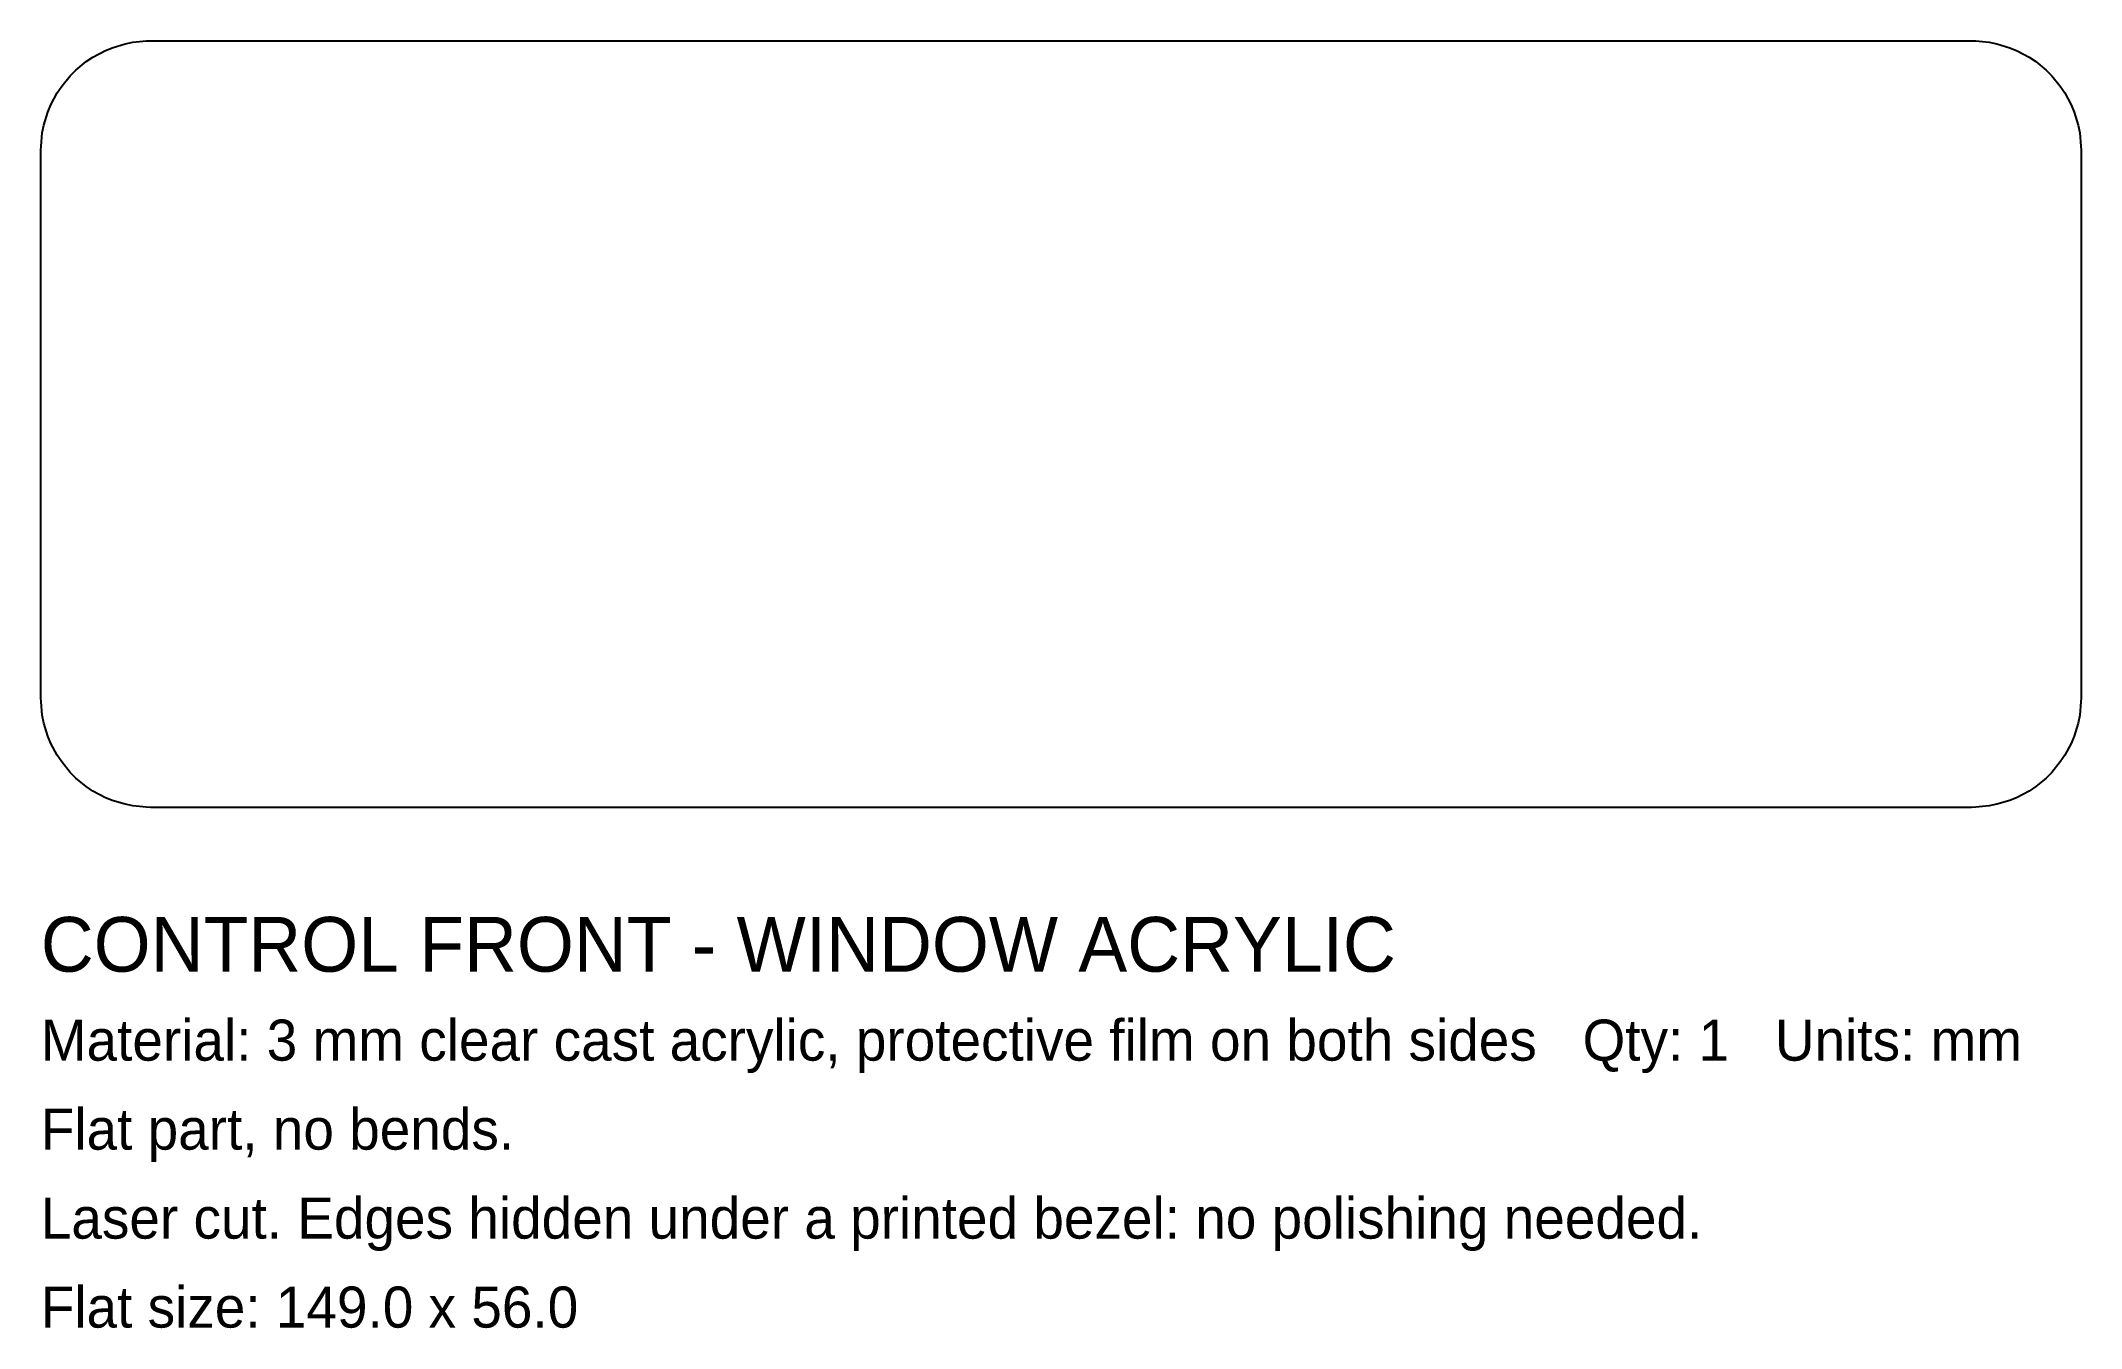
# Model space of a CAD drawing. Header units: millimetres. Extents: x 50 to 200, y -20 to 74.
import ezdxf

# ---------------------------------------------------------------- set-up
doc = ezdxf.new("R2010")
doc.units = ezdxf.units.MM
doc.layers.add('Title', color=7, linetype='CONTINUOUS')
doc.layers.add('Visible', color=7, linetype='CONTINUOUS')

msp = doc.modelspace()

# ---------------------------------------------------------------- linework, layer by layer
at = {"layer": 'Visible'}
for p, q in [((58.2059, 74.4856), (58.5, 74.5)), ((58.5, 74.5), (191.5, 74.5)), ((191.5, 74.5), (191.7941, 74.4856)), ((53.819, 72.9764), (54.308, 73.3031)), ((54.308, 73.3031), (55.1724, 73.7652)), ((55.1724, 73.7652), (55.7157, 73.9902)), ((55.7157, 73.9902), (56.6537, 74.2747)), ((56.6537, 74.2747), (57.2305, 74.3895)), ((57.2305, 74.3895), (58.2059, 74.4856)), ((191.7941, 74.4856), (192.7695, 74.3895)), ((192.7695, 74.3895), (193.3463, 74.2747)), ((193.3463, 74.2747), (194.2843, 73.9902)), ((194.2843, 73.9902), (194.8276, 73.7652)), ((194.8276, 73.7652), (195.692, 73.3031)), ((195.692, 73.3031), (196.181, 72.9764)), ((52.0236, 71.181), (52.6454, 71.9387)), ((52.6454, 71.9387), (53.0613, 72.3546)), ((53.0613, 72.3546), (53.819, 72.9764)), ((196.181, 72.9764), (196.9387, 72.3546)), ((196.9387, 72.3546), (197.3546, 71.9387)), ((197.3546, 71.9387), (197.9764, 71.181)), ((51.2348, 69.8276), (51.6969, 70.692)), ((51.6969, 70.692), (52.0236, 71.181)), ((197.9764, 71.181), (198.3031, 70.692)), ((198.3031, 70.692), (198.7652, 69.8276)), ((50.7253, 68.3463), (51.0098, 69.2843)), ((51.0098, 69.2843), (51.2348, 69.8276)), ((198.7652, 69.8276), (198.9902, 69.2843)), ((198.9902, 69.2843), (199.2747, 68.3463)), ((50.5144, 66.7941), (50.6105, 67.7695)), ((50.6105, 67.7695), (50.7253, 68.3463)), ((199.2747, 68.3463), (199.3895, 67.7695)), ((199.3895, 67.7695), (199.4856, 66.7941)), ((50.5, 66.5), (50.5144, 66.7941)), ((50.5, 26.5), (50.5, 66.5)), ((199.4856, 66.7941), (199.5, 66.5)), ((199.5, 66.5), (199.5, 26.5)), ((50.5144, 26.2059), (50.5, 26.5)), ((50.6105, 25.2305), (50.5144, 26.2059)), ((199.4856, 26.2059), (199.3895, 25.2305)), ((199.5, 26.5), (199.4856, 26.2059)), ((50.7253, 24.6537), (50.6105, 25.2305)), ((51.0098, 23.7157), (50.7253, 24.6537)), ((199.2747, 24.6537), (198.9902, 23.7157)), ((199.3895, 25.2305), (199.2747, 24.6537)), ((51.2348, 23.1724), (51.0098, 23.7157)), ((51.6969, 22.308), (51.2348, 23.1724)), ((198.7652, 23.1724), (198.3031, 22.308)), ((198.9902, 23.7157), (198.7652, 23.1724)), ((52.0236, 21.819), (51.6969, 22.308)), ((52.6454, 21.0613), (52.0236, 21.819)), ((53.0613, 20.6454), (52.6454, 21.0613)), ((197.3546, 21.0613), (196.9387, 20.6454)), ((197.9764, 21.819), (197.3546, 21.0613)), ((198.3031, 22.308), (197.9764, 21.819)), ((53.819, 20.0236), (53.0613, 20.6454)), ((54.308, 19.6969), (53.819, 20.0236)), ((55.1724, 19.2348), (54.308, 19.6969)), ((195.692, 19.6969), (194.8276, 19.2348)), ((196.181, 20.0236), (195.692, 19.6969)), ((196.9387, 20.6454), (196.181, 20.0236)), ((55.7157, 19.0098), (55.1724, 19.2348)), ((56.6537, 18.7253), (55.7157, 19.0098)), ((57.2305, 18.6105), (56.6537, 18.7253)), ((58.2059, 18.5144), (57.2305, 18.6105)), ((58.5, 18.5), (58.2059, 18.5144)), ((191.5, 18.5), (58.5, 18.5)), ((191.7941, 18.5144), (191.5, 18.5)), ((192.7695, 18.6105), (191.7941, 18.5144)), ((193.3463, 18.7253), (192.7695, 18.6105)), ((194.2843, 19.0098), (193.3463, 18.7253)), ((194.8276, 19.2348), (194.2843, 19.0098))]:
    msp.add_line(p, q, dxfattribs=at)

# ---------------------------------------------------------------- texts
at = {"layer": 'Title'}
for s, height, p in [('CONTROL FRONT - WINDOW ACRYLIC', 4, (50.5, 6.5)), ('Material: 3 mm clear cast acrylic, protective film on both sides   Qty: 1   Units: mm', 3, (50.5, 0)), ('Flat part, no bends.', 3, (50.5, -6.5)), ('Laser cut. Edges hidden under a printed bezel: no polishing needed.', 3, (50.5, -13)), ('Flat size: 149.0 x 56.0', 3, (50.5, -19.5))]:
    msp.add_text(s, height=height, dxfattribs=at).set_placement(p)

doc.saveas('drawing.dxf')
